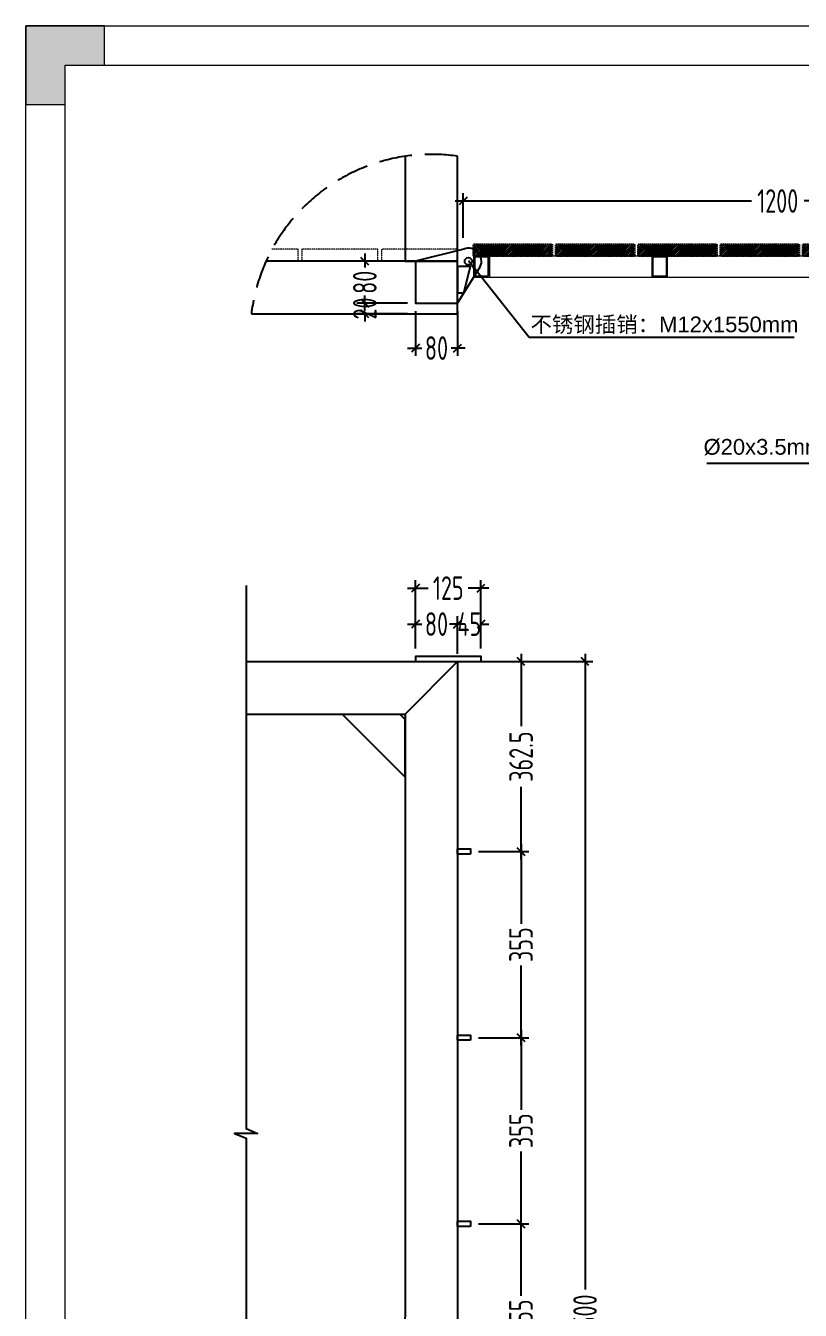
# Model space of a CAD drawing. Header units: millimetres. Extents: x 4 to 2106212, y -117026 to 198097.
# Drawn here: x 1826596 to 1828073, y 187559 to 190009 of the extents above; entities that cross this region are included whole.
import ezdxf

# ---------------------------------------------------------------- set-up
doc = ezdxf.new("R2010")
doc.units = ezdxf.units.MM
for name, pattern in [('DASH', [0.35, 0.25, -0.1]), ('DASHED', [0.75, 0.5, -0.25]), ('PHANTOM2', [1.25, 0.625, -0.125, 0.125, -0.125, 0.125, -0.125])]:
    doc.linetypes.add(name, pattern=pattern)
doc.layers.add('1', color=7, linetype='Continuous', true_color=0xffffff)
for name, color, linetype, lineweight in [('dim', 6, 'Continuous', 13), ('YLW-Background', 45, 'Continuous', 5), ('图框', 7, 'Continuous', 13), ('文本', 3, 'Continuous', 13)]:
    doc.layers.add(name, color=color, linetype=linetype, lineweight=lineweight)
for name, color, linetype in [('HR-Aluminous', 4, 'Continuous'), ('HR-Break', 1, 'PHANTOM2'), ('HR-dimension', 9, 'Continuous'), ('HR-Index symbol', 35, 'Continuous'), ('HR-Zhuliang', 3, 'Continuous'), ('标注', 9, 'Continuous'), ('铝条', 31, 'Continuous'), ('铝通', 4, 'Continuous'), ('面板', 44, 'Continuous')]:
    doc.layers.add(name, color=color, linetype=linetype)
doc.styles.add('Arial', font='arial.ttf')
doc.styles.add('hztxt', font='ros1.shx', dxfattribs={"width": 0.8, "bigfont": 'hztxt.shx'})
doc.dimstyles.new('DIM-15', dxfattribs={"dimscale": 15, "dimtxt": 3, "dimasz": 1, "dimexe": 1, "dimexo": 1, "dimgap": 0.5, "dimtad": 0, "dimdec": 1, "dimrnd": 0.0005, "dimzin": 9, "dimdsep": 46, "dimtxsty": 'hztxt', "dimblk": 'OBLIQUE', "dimcen": 0, "dimdle": 1, "dimclrd": 9, "dimclre": 9, "dimclrt": 2, "dimazin": 2, "dimtfac": 1, "dimtdec": 1, "dimtix": 1, "dimtofl": 0, "dimtmove": 2, "dimatfit": 3, "dimfxl": 1, "dimarcsym": 2})
doc.dimstyles.new('HR-BI-DIM5', dxfattribs={"dimscale": 6, "dimtxt": 5, "dimasz": 1, "dimexe": 1, "dimexo": 1.5, "dimgap": 2, "dimtad": 1, "dimdec": 1, "dimdsep": 46, "dimtxsty": 'hztxt', "dimcen": 0, "dimdle": 1, "dimclrd": 256, "dimclre": 256, "dimclrt": 2, "dimadec": 1, "dimazin": 0, "dimtfac": 1, "dimtdec": 1, "dimtix": 1, "dimtmove": 2, "dimatfit": 3, "dimfxl": 1, "dimtfill": 1, "dimtolj": 1, "dimtzin": 0, "dimarcsym": 1})

# ---------------------------------------------------------------- blocks, each defined once
blk = doc.blocks.new('lun')
for radius in [25, 22.9, 8.02, 6.5]:
    blk.add_circle((160995, 36747.8), radius)
blk = doc.blocks.new('zw$DD29')
at = {"layer": '面板', "linetype": 'DASHED', "ltscale": 5}
h = blk.add_hatch(dxfattribs=at)
h.set_pattern_fill('ANSI31', color=256)
h.set_pattern_definition([(45, (-3, 0), (-2.245064, 2.245064), [])])
h.paths.add_polyline_path([(160, 33), (10, 33), (10, 10), (37, 10), (160, 10)])
h = blk.add_hatch(dxfattribs=at)
h.set_pattern_fill('ANSI31', color=256)
h.set_pattern_definition([(45, (154, 2e-11), (-2.245064, 2.245064), [])])
h.paths.add_polyline_path([(317, 33), (167, 33), (167, 10), (194, 10), (317, 10)])
h = blk.add_hatch(dxfattribs=at)
h.set_pattern_fill('ANSI31', color=256)
h.set_pattern_definition([(45, (311, 5e-11), (-2.245064, 2.245064), [])])
h.paths.add_polyline_path([(474, 33), (324, 33), (324, 10), (351, 10), (474, 10)])
h = blk.add_hatch(dxfattribs=at)
h.set_pattern_fill('ANSI31', color=256)
h.set_pattern_definition([(45, (468, 7e-11), (-2.245064, 2.245064), [])])
h.paths.add_polyline_path([(631, 33), (481, 33), (481, 10), (508, 10), (631, 10)])
h = blk.add_hatch(dxfattribs=at)
h.set_pattern_fill('ANSI31', color=256)
h.set_pattern_definition([(45, (625, 1e-10), (-2.245064, 2.245064), [])])
h.paths.add_polyline_path([(788, 33), (638, 33), (638, 10), (665, 10), (788, 10)])
h = blk.add_hatch(dxfattribs=at)
h.set_pattern_fill('ANSI31', color=256)
h.set_pattern_definition([(45, (782, 1e-10), (-2.245064, 2.245064), [])])
h.paths.add_polyline_path([(945, 33), (795, 33), (795, 10), (822, 10), (945, 10)])
h = blk.add_hatch(dxfattribs=at)
h.set_pattern_fill('ANSI31', color=256)
h.set_pattern_definition([(45, (939, 1e-10), (-2.245064, 2.245064), [])])
h.paths.add_polyline_path([(1102, 33), (952, 33), (952, 10), (979, 10), (1102, 10)])
h = blk.add_hatch(dxfattribs=at)
h.set_pattern_fill('ANSI31', color=256)
h.set_pattern_definition([(45, (-20, 0), (-2.245064, 2.245064), [])])
h.paths.add_polyline_path([(1158.7, 33), (1109, 33), (1109, 10), (1190, 10), (1190, 15)])
at = {"layer": 'dim'}
for points in [[(40, 10), (10, 10), (10, -30), (40, -30)], [(38, 8), (12, 8), (12, -28), (38, -28)], [(1190, 10), (40, 10), (40, -30), (1113.8, -30), (1190, 5)], [(380, 10), (350, 10), (350, -30), (380, -30)], [(378, 8), (352, 8), (352, -28), (378, -28)], [(720, 10), (690, 10), (690, -30), (720, -30)], [(718, 8), (692, 8), (692, -28), (718, -28)], [(1060, 10), (1030, 10), (1030, -30), (1060, -30)], [(1058, 8), (1032, 8), (1032, -28), (1058, -28)]]:
    blk.add_lwpolyline(points, close=True, dxfattribs=at)
blk.add_circle((1090, -20), 6, dxfattribs=at)
at = {"layer": '面板', "linetype": 'DASHED', "ltscale": 5}
for points in [[(160, 10), (10, 10), (10, 33), (160, 33)], [(317, 10), (167, 10), (167, 33), (317, 33)], [(474, 10), (324, 10), (324, 33), (474, 33)], [(631, 10), (481, 10), (481, 33), (631, 33)], [(788, 10), (638, 10), (638, 33), (788, 33)], [(945, 10), (795, 10), (795, 33), (945, 33)], [(1102, 10), (952, 10), (952, 33), (1102, 33)], [(1190, 10), (1109, 10), (1109, 33), (1158.7, 33), (1190, 15)]]:
    blk.add_lwpolyline(points, close=True, dxfattribs=at)
at = {"color": 4, "extrusion": (0, 0, -1), "zscale": -1}
blk.add_blockref('lun', (-162085, -36767.8), dxfattribs=at)
blk = doc.blocks.new('_Oblique')
at = {"color": 0, "linetype": 'ByBlock', "lineweight": -2}
blk.add_line((-0.5, -0.5), (0.5, 0.5), dxfattribs=at)
blk = doc.blocks.new('*D390')
at = {"layer": 'Defpoints', "color": 0, "ltscale": 1.5, "transparency": 16777216}
for p in [(1827464.5, 188936.4), (1827339.6, 188806.2), (1827464.5, 188806.2)]:
    blk.add_point(p, dxfattribs=at)
at = {"layer": 'HR-dimension', "color": 9, "lineweight": -2, "ltscale": 1.5, "transparency": 16777216}
for p, q in [((1827324.6, 188936.4), (1827364, 188936.4)), ((1827339.6, 188821.2), (1827339.6, 188951.4)), ((1827479.5, 188936.4), (1827440.2, 188936.4)), ((1827464.5, 188821.2), (1827464.5, 188951.4))]:
    blk.add_line(p, q, dxfattribs=at)
at = {"layer": 'HR-dimension', "color": 9, "lineweight": -2, "ltscale": 1.5, "transparency": 16777216, "xscale": 15, "yscale": 15, "zscale": 15, "rotation": 180}
blk.add_blockref('_Oblique', (1827339.6, 188936.4), dxfattribs=at)
at = {"layer": 'HR-dimension', "color": 9, "lineweight": -2, "ltscale": 1.5, "transparency": 16777216, "xscale": 15, "yscale": 15, "zscale": 15}
blk.add_blockref('_Oblique', (1827464.5, 188936.4), dxfattribs=at)
at = {"layer": 'HR-dimension', "color": 2, "ltscale": 1.5, "transparency": 16777216, "insert": (1827402.1, 188936.4), "char_height": 45, "attachment_point": 5, "style": 'hztxt'}
blk.add_mtext('125', dxfattribs=at)
blk = doc.blocks.new('*D391')
at = {"layer": 'Defpoints', "color": 0, "ltscale": 1.5, "transparency": 16777216}
for p in [(1827419.6, 188867.7), (1827339.6, 188806.2), (1827419.6, 188796.2)]:
    blk.add_point(p, dxfattribs=at)
at = {"layer": 'HR-dimension', "color": 9, "lineweight": -2, "ltscale": 1.5, "transparency": 16777216}
for p, q in [((1827324.6, 188867.7), (1827351.7, 188867.7)), ((1827339.6, 188821.2), (1827339.6, 188882.7)), ((1827434.6, 188867.7), (1827407.5, 188867.7)), ((1827419.6, 188811.2), (1827419.6, 188882.7))]:
    blk.add_line(p, q, dxfattribs=at)
at = {"layer": 'HR-dimension', "color": 9, "lineweight": -2, "ltscale": 1.5, "transparency": 16777216, "xscale": 15, "yscale": 15, "zscale": 15, "rotation": 180}
blk.add_blockref('_Oblique', (1827339.6, 188867.7), dxfattribs=at)
at = {"layer": 'HR-dimension', "color": 9, "lineweight": -2, "ltscale": 1.5, "transparency": 16777216, "xscale": 15, "yscale": 15, "zscale": 15}
blk.add_blockref('_Oblique', (1827419.6, 188867.7), dxfattribs=at)
at = {"layer": 'HR-dimension', "color": 2, "ltscale": 1.5, "transparency": 16777216, "insert": (1827379.6, 188867.7), "char_height": 45, "attachment_point": 5, "style": 'hztxt'}
blk.add_mtext('80', dxfattribs=at)
blk = doc.blocks.new('*D392')
at = {"layer": 'Defpoints', "color": 0, "ltscale": 1.5, "transparency": 16777216}
for p in [(1827464.5, 188867.7), (1827419.6, 188796.2), (1827464.5, 188806.2)]:
    blk.add_point(p, dxfattribs=at)
at = {"layer": 'HR-dimension', "color": 9, "lineweight": -2, "ltscale": 1.5, "transparency": 16777216}
for p, q in [((1827419.6, 188867.7), (1827404.6, 188867.7)), ((1827419.6, 188811.2), (1827419.6, 188882.7)), ((1827464.5, 188821.2), (1827464.5, 188882.7)), ((1827464.5, 188867.7), (1827479.5, 188867.7))]:
    blk.add_line(p, q, dxfattribs=at)
at = {"layer": 'HR-dimension', "color": 9, "lineweight": -2, "ltscale": 1.5, "transparency": 16777216, "xscale": 15, "yscale": 15, "zscale": 15}
blk.add_blockref('_Oblique', (1827419.6, 188867.7), dxfattribs=at)
at = {"layer": 'HR-dimension', "color": 9, "lineweight": -2, "ltscale": 1.5, "transparency": 16777216, "xscale": 15, "yscale": 15, "zscale": 15, "rotation": 180}
blk.add_blockref('_Oblique', (1827464.5, 188867.7), dxfattribs=at)
at = {"layer": 'HR-dimension', "color": 2, "ltscale": 1.5, "transparency": 16777216, "insert": (1827442.1, 188867.7), "char_height": 45, "attachment_point": 5, "style": 'hztxt'}
blk.add_mtext('45', dxfattribs=at)
blk = doc.blocks.new('*D393')
at = {"layer": 'Defpoints', "color": 0, "ltscale": 1.5, "transparency": 16777216}
for p in [(1827419.6, 188796.2), (1827444.6, 188433.7), (1827540.9, 188433.7)]:
    blk.add_point(p, dxfattribs=at)
at = {"layer": 'HR-dimension', "color": 9, "lineweight": -2, "ltscale": 1.5, "transparency": 16777216}
for p, q in [((1827434.6, 188796.2), (1827555.9, 188796.2)), ((1827540.9, 188811.2), (1827540.9, 188672.8)), ((1827540.9, 188418.7), (1827540.9, 188557)), ((1827459.6, 188433.7), (1827555.9, 188433.7))]:
    blk.add_line(p, q, dxfattribs=at)
at = {"layer": 'HR-dimension', "color": 9, "lineweight": -2, "ltscale": 1.5, "transparency": 16777216, "xscale": 15, "yscale": 15, "zscale": 15}
for p, rotation in [((1827540.9, 188796.2), 90), ((1827540.9, 188433.7), 270)]:
    blk.add_blockref('_Oblique', p, dxfattribs=dict(at, rotation=rotation))
at = {"layer": 'HR-dimension', "color": 2, "ltscale": 1.5, "transparency": 16777216, "insert": (1827540.9, 188614.9), "char_height": 45, "attachment_point": 5, "rotation": 90, "style": 'hztxt'}
blk.add_mtext('362.5', dxfattribs=at)
blk = doc.blocks.new('*D394')
at = {"layer": 'Defpoints', "color": 0, "ltscale": 1.5, "transparency": 16777216}
for p in [(1827444.6, 188078.7), (1827444.5, 187723.7), (1827540.8, 187723.7)]:
    blk.add_point(p, dxfattribs=at)
at = {"layer": 'HR-dimension', "color": 9, "lineweight": -2, "ltscale": 1.5, "transparency": 16777216}
for p, q in [((1827459.6, 188078.7), (1827555.8, 188078.7)), ((1827540.8, 188093.7), (1827540.8, 187941.1)), ((1827540.8, 187708.7), (1827540.8, 187861.3)), ((1827459.5, 187723.7), (1827555.8, 187723.7))]:
    blk.add_line(p, q, dxfattribs=at)
at = {"layer": 'HR-dimension', "color": 9, "lineweight": -2, "ltscale": 1.5, "transparency": 16777216, "xscale": 15, "yscale": 15, "zscale": 15}
for p, rotation in [((1827540.8, 188078.7), 90), ((1827540.8, 187723.7), 270)]:
    blk.add_blockref('_Oblique', p, dxfattribs=dict(at, rotation=rotation))
at = {"layer": 'HR-dimension', "color": 2, "ltscale": 1.5, "transparency": 16777216, "insert": (1827540.8, 187901.2), "char_height": 45, "attachment_point": 5, "rotation": 90, "style": 'hztxt'}
blk.add_mtext('355', dxfattribs=at)
blk = doc.blocks.new('*D395')
at = {"layer": 'Defpoints', "color": 0, "ltscale": 1.5, "transparency": 16777216}
for p in [(1827419.6, 188796.2), (1827419.5, 186296.2), (1827662.9, 186296.2)]:
    blk.add_point(p, dxfattribs=at)
at = {"layer": 'HR-dimension', "color": 9, "lineweight": -2, "ltscale": 1.5, "transparency": 16777216}
for p, q in [((1827434.6, 188796.2), (1827677.9, 188796.2)), ((1827662.9, 188811.2), (1827662.9, 187598.1)), ((1827662.9, 186281.2), (1827662.9, 187494.3)), ((1827434.5, 186296.2), (1827677.9, 186296.2))]:
    blk.add_line(p, q, dxfattribs=at)
at = {"layer": 'HR-dimension', "color": 9, "lineweight": -2, "ltscale": 1.5, "transparency": 16777216, "xscale": 15, "yscale": 15, "zscale": 15}
for p, rotation in [((1827662.9, 188796.2), 90), ((1827662.9, 186296.2), 270)]:
    blk.add_blockref('_Oblique', p, dxfattribs=dict(at, rotation=rotation))
at = {"layer": 'HR-dimension', "color": 2, "ltscale": 1.5, "transparency": 16777216, "insert": (1827662.9, 187546.2), "char_height": 45, "attachment_point": 5, "rotation": 90, "style": 'hztxt'}
blk.add_mtext('2500', dxfattribs=at)
blk = doc.blocks.new('*D316')
at = {"layer": 'Defpoints', "color": 0, "ltscale": 1.5, "transparency": 16777216}
for p in [(1828630.4, 189674.8), (1827430.4, 189589.7, 0), (1828630.4, 189569.7)]:
    blk.add_point(p, dxfattribs=at)
at = {"layer": 'HR-dimension', "color": 9, "lineweight": -2, "ltscale": 1.5, "transparency": 16777216}
for p, q in [((1827415.4, 189674.8), (1827980.3, 189674.8)), ((1827430.4, 189604.7), (1827430.4, 189689.8)), ((1828645.4, 189674.8), (1828080.5, 189674.8)), ((1828630.4, 189584.7), (1828630.4, 189689.8))]:
    blk.add_line(p, q, dxfattribs=at)
at = {"layer": 'HR-dimension', "color": 9, "lineweight": -2, "ltscale": 1.5, "transparency": 16777216, "xscale": 15, "yscale": 15, "zscale": 15, "rotation": 180}
blk.add_blockref('_Oblique', (1827430.4, 189674.8), dxfattribs=at)
at = {"layer": 'HR-dimension', "color": 9, "lineweight": -2, "ltscale": 1.5, "transparency": 16777216, "xscale": 15, "yscale": 15, "zscale": 15}
blk.add_blockref('_Oblique', (1828630.4, 189674.8), dxfattribs=at)
at = {"layer": 'HR-dimension', "color": 2, "ltscale": 1.5, "transparency": 16777216, "insert": (1828030.4, 189674.8), "char_height": 45, "attachment_point": 5, "style": 'hztxt'}
blk.add_mtext('1200', dxfattribs=at)
blk = doc.blocks.new('A$C148601bc')
at = {"layer": 'HR-dimension'}
blk.add_lwpolyline([(-5.8, -50), (6.7, 0), (-18.3, 0), (-18.3, -50)], close=True, dxfattribs=at)
blk = doc.blocks.new('*D428')
at = {"layer": 'Defpoints', "color": 0, "ltscale": 1.5, "transparency": 16777216}
for p in [(1827339.6, 189479.7), (1827419.6, 189479.7), (1827419.6, 189394.2)]:
    blk.add_point(p, dxfattribs=at)
at = {"layer": 'HR-dimension', "color": 9, "lineweight": -2, "ltscale": 1.5, "transparency": 16777216}
for p, q in [((1827339.6, 189464.7), (1827339.6, 189379.2)), ((1827419.6, 189464.7), (1827419.6, 189379.2)), ((1827324.6, 189394.2), (1827351.7, 189394.2)), ((1827434.6, 189394.2), (1827407.5, 189394.2))]:
    blk.add_line(p, q, dxfattribs=at)
at = {"layer": 'HR-dimension', "color": 9, "lineweight": -2, "ltscale": 1.5, "transparency": 16777216, "xscale": 15, "yscale": 15, "zscale": 15, "rotation": 180}
blk.add_blockref('_Oblique', (1827339.6, 189394.2), dxfattribs=at)
at = {"layer": 'HR-dimension', "color": 9, "lineweight": -2, "ltscale": 1.5, "transparency": 16777216, "xscale": 15, "yscale": 15, "zscale": 15}
blk.add_blockref('_Oblique', (1827419.6, 189394.2), dxfattribs=at)
at = {"layer": 'HR-dimension', "color": 2, "ltscale": 1.5, "transparency": 16777216, "insert": (1827379.6, 189394.2), "char_height": 45, "attachment_point": 5, "style": 'hztxt'}
blk.add_mtext('80', dxfattribs=at)
blk = doc.blocks.new('*D350')
at = {"layer": 'Defpoints', "color": 0, "ltscale": 1.5, "transparency": 16777216}
for p in [(1827243, 189479.7), (1827339.6, 189479.7), (1827339.6, 189459.7)]:
    blk.add_point(p, dxfattribs=at)
at = {"layer": 'HR-dimension', "color": 9, "lineweight": -2, "ltscale": 1.5, "transparency": 16777216}
for p, q in [((1827324.6, 189479.7), (1827228, 189479.7)), ((1827243, 189479.7), (1827243, 189494.7)), ((1827324.6, 189459.7), (1827228, 189459.7)), ((1827243, 189459.7), (1827243, 189444.7))]:
    blk.add_line(p, q, dxfattribs=at)
at = {"layer": 'HR-dimension', "color": 9, "lineweight": -2, "ltscale": 1.5, "transparency": 16777216, "xscale": 15, "yscale": 15, "zscale": 15}
for p, rotation in [((1827243, 189479.7), 270), ((1827243, 189459.7), 90)]:
    blk.add_blockref('_Oblique', p, dxfattribs=dict(at, rotation=rotation))
at = {"layer": 'HR-dimension', "color": 2, "ltscale": 1.5, "transparency": 16777216, "insert": (1827243, 189469.7), "char_height": 45, "attachment_point": 5, "rotation": 90, "style": 'hztxt'}
blk.add_mtext('20', dxfattribs=at)
blk = doc.blocks.new('*D429')
at = {"layer": 'Defpoints', "color": 0, "ltscale": 1.5, "transparency": 16777216}
for p in [(1827243, 189559.7), (1827339.6, 189559.7), (1827339.6, 189479.7)]:
    blk.add_point(p, dxfattribs=at)
at = {"layer": 'HR-dimension', "color": 9, "lineweight": -2, "ltscale": 1.5, "transparency": 16777216}
for p, q in [((1827243, 189574.7), (1827243, 189547.6)), ((1827324.6, 189559.7), (1827228, 189559.7)), ((1827324.6, 189479.7), (1827228, 189479.7)), ((1827243, 189464.7), (1827243, 189491.8))]:
    blk.add_line(p, q, dxfattribs=at)
at = {"layer": 'HR-dimension', "color": 9, "lineweight": -2, "ltscale": 1.5, "transparency": 16777216, "xscale": 15, "yscale": 15, "zscale": 15}
for p, rotation in [((1827243, 189559.7), 90), ((1827243, 189479.7), 270)]:
    blk.add_blockref('_Oblique', p, dxfattribs=dict(at, rotation=rotation))
at = {"layer": 'HR-dimension', "color": 2, "ltscale": 1.5, "transparency": 16777216, "insert": (1827243, 189519.7), "char_height": 45, "attachment_point": 5, "rotation": 90, "style": 'hztxt'}
blk.add_mtext('80', dxfattribs=at)
blk = doc.blocks.new('*D191')
at = {"color": 9, "lineweight": -2, "transparency": 16777216}
for p, q in [((1827540.8, 188448.7), (1827540.8, 188296.1)), ((1827459.6, 188433.7), (1827555.8, 188433.7)), ((1827540.8, 188063.7), (1827540.8, 188216.3)), ((1827459.6, 188078.7), (1827555.8, 188078.7))]:
    blk.add_line(p, q, dxfattribs=at)
at = {"layer": 'Defpoints', "color": 0, "transparency": 16777216}
for p in [(1827444.6, 188433.7), (1827444.6, 188078.7), (1827540.8, 188078.7)]:
    blk.add_point(p, dxfattribs=at)
at = {"color": 9, "lineweight": -2, "transparency": 16777216, "xscale": 15, "yscale": 15, "zscale": 15}
for p, rotation in [((1827540.8, 188433.7), 90), ((1827540.8, 188078.7), 270)]:
    blk.add_blockref('_Oblique', p, dxfattribs=dict(at, rotation=rotation))
at = {"color": 2, "transparency": 16777216, "insert": (1827540.8, 188256.2), "char_height": 45, "attachment_point": 5, "rotation": 90, "style": 'hztxt'}
blk.add_mtext('355', dxfattribs=at)
blk = doc.blocks.new('GW-TK')
at = {"layer": '图框', "linetype": 'Continuous', "lineweight": 0}
h = blk.add_hatch(color=256, dxfattribs=at)
h.dxf.hatch_style = 1
h.paths.add_polyline_path([(927183.55, 464715.01), (927183.55, 464705.01), (927188.55, 464705.01), (927188.55, 464710.01), (927193.56, 464710.01), (927193.56, 464715.01)])
blk.add_lwpolyline([(927188.55, 464705.01), (927188.55, 464710.01), (927193.56, 464710.01), (927193.56, 464715.01), (927183.55, 464715.01), (927183.55, 464705.01)], close=True, dxfattribs=at)
at = {"layer": '图框'}
for points in [[(927183.55, 464715.01), (927603.55, 464715.01), (927603.55, 464418.01), (927183.55, 464418.01)], [(927188.55, 464710.01), (927598.55, 464710.01), (927598.55, 464423.01), (927188.55, 464423.01)]]:
    blk.add_lwpolyline(points, close=True, dxfattribs=at)
blk = doc.blocks.new('*D585')
at = {"layer": 'Defpoints', "color": 0, "ltscale": 1.5, "transparency": 16777216}
for p in [(1827444.5, 187723.7), (1827444.4, 187368.7), (1827540.7, 187368.7)]:
    blk.add_point(p, dxfattribs=at)
at = {"layer": 'HR-dimension', "color": 9, "lineweight": -2, "ltscale": 1.5, "transparency": 16777216}
for p, q in [((1827540.7, 187738.7), (1827540.7, 187586.1)), ((1827459.5, 187723.7), (1827555.7, 187723.7)), ((1827540.7, 187353.7), (1827540.7, 187506.3)), ((1827459.4, 187368.7), (1827555.7, 187368.7))]:
    blk.add_line(p, q, dxfattribs=at)
at = {"layer": 'HR-dimension', "color": 9, "lineweight": -2, "ltscale": 1.5, "transparency": 16777216, "xscale": 15, "yscale": 15, "zscale": 15}
for p, rotation in [((1827540.7, 187723.7), 90), ((1827540.7, 187368.7), 270)]:
    blk.add_blockref('_Oblique', p, dxfattribs=dict(at, rotation=rotation))
at = {"layer": 'HR-dimension', "color": 2, "ltscale": 1.5, "transparency": 16777216, "insert": (1827540.7, 187546.2), "char_height": 45, "attachment_point": 5, "rotation": 90, "style": 'hztxt'}
blk.add_mtext('355', dxfattribs=at)

msp = doc.modelspace()

# ---------------------------------------------------------------- linework, layer by layer
at = {"layer": '1', "color": 0}
msp.add_circle((1827440.44, 189559.7049), 7, dxfattribs=at)
at = {"layer": 'HR-Aluminous'}
msp.add_lwpolyline([(1827319.5804, 189758.968), (1827319.5804, 189559.7049), (1827419.5804, 189559.7049), (1827419.5804, 189760.1369)], dxfattribs=at)
at = {"layer": 'HR-Break', "linetype": 'Continuous'}
msp.add_lwpolyline([(1827016.3821, 188941.5944), (1827016.3821, 187905.5574), (1827038.2571, 187896.1824), (1826994.5071, 187896.1824), (1827016.3821, 187886.8074), (1827016.3821, 186189.8321)], dxfattribs=at)
at = {"layer": 'HR-Index symbol', "linetype": 'DASH', "ltscale": 250}
msp.add_arc((1827370.013, 189417.7319), 345.9741, 81.7629393, 173.0318201, dxfattribs=at)
at = {"layer": 'HR-Zhuliang'}
msp.add_line((1827319.5795, 188696.1737), (1827419.5822, 188796.1715), dxfattribs=at)
for points in [[(1827026.5944, 189459.7049), (1827419.5804, 189459.7049), (1827419.5804, 189559.7049), (1827054.5106, 189559.7049)], [(1827016.4064, 188796.1824), (1827419.5822, 188796.1715), (1827419.5417, 186296.1715), (1827016.4064, 186296.1824)], [(1827016.4042, 188696.1824), (1827319.5799, 188696.1737), (1827319.544, 186396.1737), (1827016.4086, 186396.1824)]]:
    msp.add_lwpolyline(points, dxfattribs=at)
at = {"layer": 'YLW-Background', "linetype": 'DASHED'}
msp.add_lwpolyline([(1827054.5106, 189559.7049), (1827115.5804, 189559.7049), (1827115.5804, 189582.7049), (1827065.9044, 189582.7049)], dxfattribs=at)
for points in [[(1827267.5804, 189582.7049), (1827122.5804, 189582.7049), (1827122.5804, 189559.7049), (1827267.5804, 189559.7049)], [(1827419.5804, 189582.7049), (1827274.5804, 189582.7049), (1827274.5804, 189559.7049), (1827419.5804, 189559.7049)]]:
    msp.add_lwpolyline(points, close=True, dxfattribs=at)
at = {"layer": '标注', "linetype": 'Continuous'}
for points in [[(1827444.5804, 188428.6954), (1827419.5741, 188428.6954), (1827419.5741, 188438.6954), (1827444.5804, 188438.6954)], [(1827444.5561, 188073.6954), (1827419.5498, 188073.6954), (1827419.5498, 188083.6954), (1827444.5561, 188083.6954)], [(1827444.4878, 187718.6954), (1827419.4815, 187718.6954), (1827419.4815, 187728.6954), (1827444.4878, 187728.6954)]]:
    msp.add_lwpolyline(points, close=True, dxfattribs=at)
at = {"layer": '铝条'}
msp.add_lwpolyline([(1827319.5438, 188686.1734), (1827319.5438, 188576.1734), (1827199.5438, 188696.1734), (1827309.5438, 188696.1734)], close=True, dxfattribs=at)
at = {"layer": '铝通'}
msp.add_lwpolyline([(1827463.17, 189549.296, 0.668621943), (1827431.6989, 189583.1269), (1827339.5804, 189559.7049), (1827339.5804, 189479.7049), (1827419.5804, 189479.7049)], format="xyb", close=True, dxfattribs=at)
msp.add_lwpolyline([(1827339.5822, 188796.1737), (1827464.54, 188796.1737), (1827464.54, 188806.1737), (1827339.5822, 188806.1737)], close=True, dxfattribs=at)

# ---------------------------------------------------------------- block references
at = {"layer": 'HR-dimension'}
msp.add_blockref('A$C148601bc', (1827437.8805, 189549.7049), dxfattribs=at)
at = {"layer": '文本', "xscale": 15, "yscale": 15, "zscale": 15}
msp.add_blockref('GW-TK', (-12081157.0574, -6780716.0096), dxfattribs=at)
at = {"layer": '标注'}
msp.add_blockref('zw$DD29', (1827440.44, 189559.7049), dxfattribs=at)

# ---------------------------------------------------------------- texts
at = {"layer": '文本', "style": 'Arial'}
for s, p in [('不锈钢插销：M12x1550mm', (1827558.7702, 189424.402)), ('%%C20x3.5mm铝通', (1827888.9572, 189190.7981))]:
    msp.add_text(s, height=30, dxfattribs=at).set_placement(p)

# ---------------------------------------------------------------- dimensions: what is measured, and where the dimension line sits
dim = msp.add_linear_dim(base=(1827540.7605, 188078.6954), p1=(1827444.5804, 188433.6954), p2=(1827444.5561, 188078.6954), angle=90, dimstyle='DIM-15')
dim.commit()
dim.dimension.update_dxf_attribs({"geometry": '*D191', "text_midpoint": (1827540.7605, 188256.1954)})
at = {"layer": 'HR-dimension', "ltscale": 1.5}
for base, p1, p2, picture, middle in [((1828630.44, 189674.8064), (1827430.44, 189589.7049, 0.0005), (1828630.44, 189569.7049), '*D316', (1828030.44, 189674.8064)), ((1827419.5804, 189394.1941), (1827339.5804, 189479.7049), (1827419.5804, 189479.7049), '*D428', (1827379.5804, 189394.1941)), ((1827464.54, 188936.3817), (1827339.5822, 188806.1737), (1827464.54, 188806.1737), '*D390', (1827402.0611, 188936.3817)), ((1827419.5822, 188867.6793), (1827339.5822, 188806.1737), (1827419.5822, 188796.1715), '*D391', (1827379.5822, 188867.6793)), ((1827464.54, 188867.6793), (1827419.5822, 188796.1715), (1827464.54, 188806.1737), '*D392', (1827442.0611, 188867.6793))]:
    dim = msp.add_linear_dim(base=base, p1=p1, p2=p2, dimstyle='DIM-15', dxfattribs=at)
    dim.commit()
    dim.dimension.update_dxf_attribs({"geometry": picture, "text_midpoint": middle})
for base, p1, p2, picture, middle in [((1827242.9826, 189559.7049), (1827339.5804, 189479.7049), (1827339.5804, 189559.7049), '*D429', (1827242.9826, 189519.7049)), ((1827242.9826, 189479.7049), (1827339.5804, 189459.7049), (1827339.5804, 189479.7049), '*D350', (1827242.9826, 189469.7049)), ((1827662.8731, 186296.2193), (1827419.5822, 188796.1715), (1827419.5417, 186296.2193), '*D395', (1827662.8731, 187546.1954)), ((1827540.8729, 188433.6954), (1827419.5822, 188796.1715), (1827444.5804, 188433.6954), '*D393', (1827540.8729, 188614.9334)), ((1827540.7605, 187723.6954), (1827444.5561, 188078.6954), (1827444.4878, 187723.6954), '*D394', (1827540.7605, 187901.1954)), ((1827540.6922, 187368.6954), (1827444.4878, 187723.6954), (1827444.4195, 187368.6954), '*D585', (1827540.6922, 187546.1954))]:
    dim = msp.add_linear_dim(base=base, p1=p1, p2=p2, angle=90, dimstyle='DIM-15', dxfattribs=at)
    dim.commit()
    dim.dimension.update_dxf_attribs({"geometry": picture, "text_midpoint": middle})

# ---------------------------------------------------------------- leaders
at = {"layer": 'HR-dimension'}
for points in [[(1827440.44, 189561.0152), (1827556.3297, 189415.1954), (1828061.8048, 189415.1954)], [(1828324.4354, 189021.0261, -0.0005), (1828218.8542, 189173.9166, -0.0005), (1827895.4318, 189173.9166, -0.0005)]]:
    msp.add_leader(points, dimstyle='HR-BI-DIM5', override={"dimasz": 3, "dimtad": 0}, dxfattribs=at)

doc.saveas('drawing.dxf')
